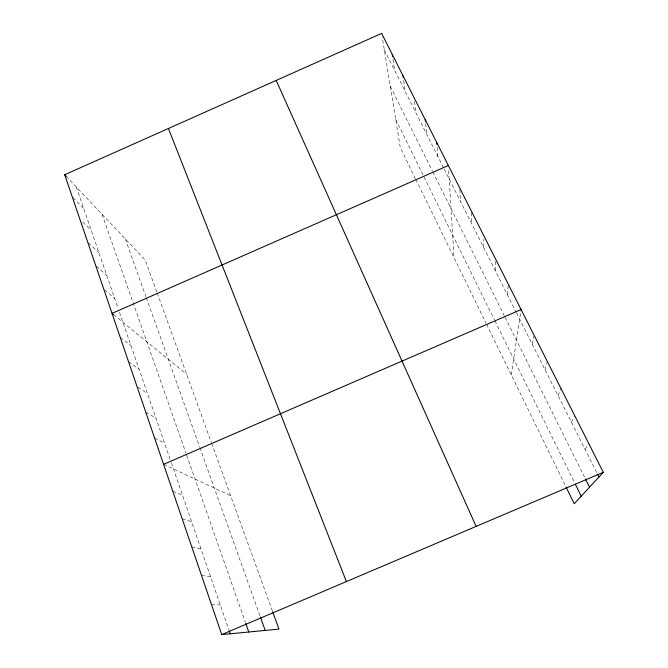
<?xml version="1.0" encoding="UTF-8"?>
<svg xmlns="http://www.w3.org/2000/svg" width="668" height="668" viewBox="0 0 668 668"><rect width="100%" height="100%" fill="white"/><g stroke="black" fill="none" stroke-linecap="round" stroke-linejoin="round"><path stroke-width="0.5" stroke-dasharray="3.34 2.5" d="M483.415 247.051L483.574 239.286M495.255 270.632L495.831 260.629M507.338 294.671L508.273 285.37M511.262 374.831L520.965 310.52M532.212 344.179L533.891 336.28M545.03 369.68L547.368 361.563M558.097 395.698L560.911 388.375M571.441 422.243L574.739 415.763M585.051 449.339L588.859 443.736M211.522 604.724L220.29 604.907M201.536 575.482L210.545 576.618M191.758 546.833L200.993 548.896M182.172 518.769L191.632 521.716M172.787 491.281L182.447 495.071M163.585 464.335L230.619 495.664M154.575 437.932L164.62 443.318M145.733 412.039L155.953 418.176M137.934 387.223L147.461 393.519M128.565 361.755L139.119 369.312M120.223 337.332L130.936 345.556M113.593 314.636L186.623 374.247M104.559 289.829L114.771 298.646M96.401 266.073L106.796 275.5M88.452 242.801L98.964 252.771M82.74 222.035L91.282 230.468M72.946 197.511L83.734 208.558M66.074 176.185L145.257 260.086L156.863 292.1M384.342 49.891L443.752 168.127M444.203 169.029L516.005 311.923M516.464 312.824L597.1 473.311M390.296 86.389L432.321 170.933M432.772 171.835L504.173 315.496M505.075 317.3L584.968 478.037M395.673 119.33L494.445 319.972M494.905 320.89L574.422 482.413M415.463 178.665L400.274 147.561L382.288 37.283M415.905 179.558L486.095 323.304M486.555 324.239L565.571 486.037M157.214 293.077L211.28 442.291M211.631 443.26L272.335 610.777M125.3 238.935L145.941 296.717M146.284 297.661L199.49 446.575M199.832 447.527L260.077 616.138M102.045 214.294L185.971 453.188M186.656 455.142L245.44 622.467M76.319 187.04L118.161 308.474M119.514 312.407L171.066 462.047M171.409 463.033L228.915 629.932M393.001 59.394L394.654 70.416M403.706 80.628L405.159 91.324M414.527 101.569L415.863 112.616M425.658 123.638L426.76 134.31M437.114 147.403L437.866 156.412M448.679 170.666L454.031 257.639M459.935 189.336L460.377 201.218M471.675 212.666L471.783 223.914"/><path stroke-width="1" d="M272.678 611.746L278.974 629.106L221.726 634.6L64.704 174.74L381.653 33.4L603.296 472.309L574.221 503.747L566.021 486.964M448.353 165.497L112.04 313.375L113.593 314.636M163.585 464.335L521.107 309.56M221.726 634.6L603.296 472.309M64.704 174.74L66.074 176.185M597.568 474.238L598.954 477.002M585.427 478.948L589.527 487.197M575.323 484.25L581.202 496.19M276.193 80.427L476.125 526.392M168.436 128.481L346.4 581.569M260.411 617.09L265.179 630.433M245.774 623.419L248.788 632.003M229.249 630.893L230.243 633.782M392.25 54.384L392.55 56.388M403.046 75.76L403.305 77.705M425.265 119.764L425.466 121.701M436.697 142.401L436.864 144.405"/></g></svg>
